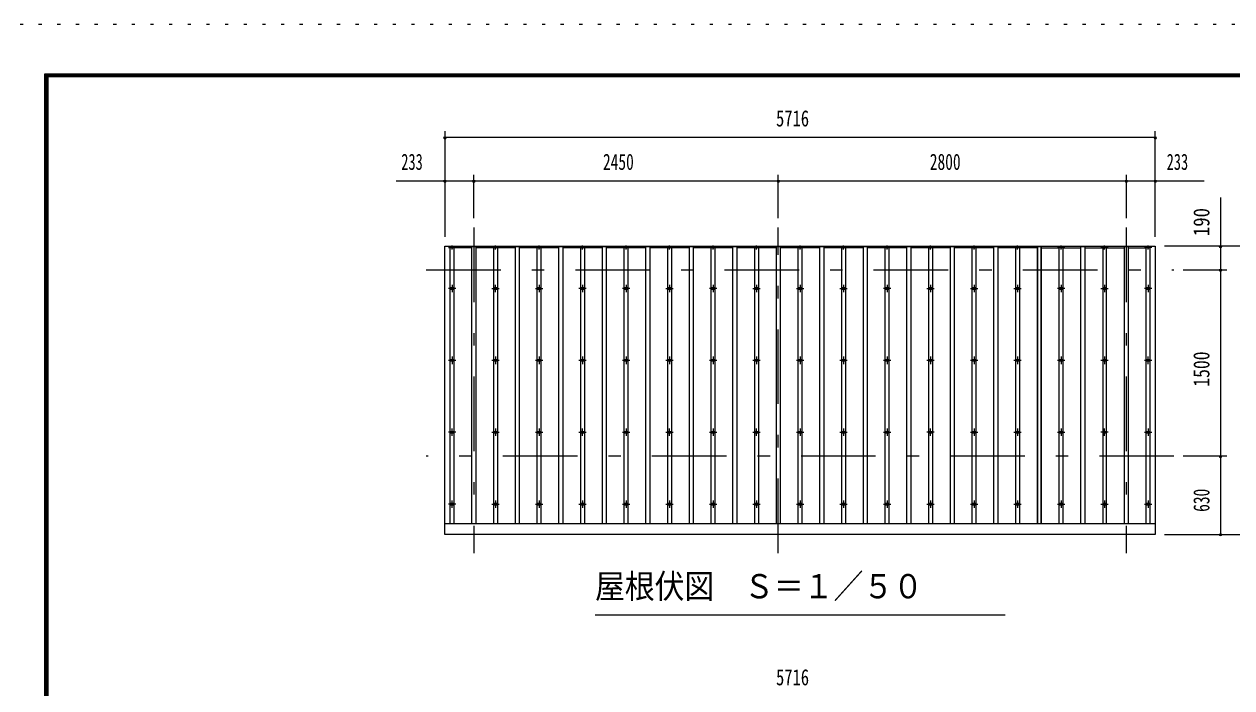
# Model space of a CAD drawing. Units: millimetres, scale not verified. Extents: x -22148 to 22152, y -10500 to 10500.
# Drawn here: x -7215 to 2503, y 5157 to 10500 of the extents above; entities that cross this region are included whole.
import ezdxf
from ezdxf.enums import TextEntityAlignment as Align

# ---------------------------------------------------------------- set-up
doc = ezdxf.new("R2010")
doc.units = ezdxf.units.MM
doc.header["$LTSCALE"] = 50
doc.linetypes.add('USER3', pattern=[24, 12, -5, 2, -5])
doc.linetypes.add('USER5', pattern=[3, 0.5, -2.5])
for name, color, linetype, lineweight in [('0-2_1-0BOLD', 7, 'Continuous', 18), ('0-3_1-2CENTER', 3, 'USER3', 18), ('0-4_1-4THIN', 4, 'Continuous', 18), ('0-5_1-5DIM', 3, 'Continuous', 18), ('0-C_F-F', 5, 'Continuous', 18), ('0-D_F-E_J_ADD', 5, 'USER5', 18)]:
    doc.layers.add(name, color=color, linetype=linetype, lineweight=lineweight)
doc.styles.add('ＭＳ ゴシック', font='')
doc.styles.get('ＭＳ ゴシック').set_extended_font_data('MS Gothic')

msp = doc.modelspace()

# ---------------------------------------------------------------- linework, layer by layer
at = {"layer": '0-2_1-0BOLD'}
for p, q in [((-3789.56, 8712.63), (-3789.56, 6481.37)), ((1846.43, 6481.37), (1846.43, 8712.63)), ((-3829.56, 6481.37), (1886.43, 6481.37))]:
    msp.add_line(p, q, dxfattribs=at)
msp.add_lwpolyline([(-3829.56, 6392.63), (-3829.56, 8712.63), (1886.43, 8712.63), (1886.43, 6392.63)], close=True, dxfattribs=at)
for centre in [(-3771.57, 8372.13), (-3421.57, 8372.13), (-3071.57, 8372.13), (-2721.57, 8372.13), (-2371.57, 8372.13), (-2021.57, 8372.13), (-1671.57, 8372.13), (-1321.57, 8372.13), (-971.57, 8372.13), (-621.57, 8372.13), (-271.57, 8372.13), (78.43, 8372.13), (428.43, 8372.13), (778.43, 8372.13), (1128.43, 8372.13), (1478.43, 8372.13), (1828.43, 8372.13), (-3771.57, 7793.42), (-3421.57, 7793.42), (-3071.57, 7793.42), (-2721.57, 7793.42), (-2371.57, 7793.42), (-2021.57, 7793.42), (-1671.57, 7793.42), (-1321.57, 7793.42), (-971.57, 7793.42), (-621.57, 7793.42), (-271.57, 7793.42), (78.43, 7793.42), (428.43, 7793.42), (778.43, 7793.42), (1128.43, 7793.42), (1478.43, 7793.42), (1828.43, 7793.42), (-3771.57, 7214.7), (-3421.57, 7214.7), (-3071.57, 7214.7), (-2721.57, 7214.7), (-2371.57, 7214.7), (-2021.57, 7214.7), (-1671.57, 7214.7), (-1321.57, 7214.7), (-971.57, 7214.7), (-621.57, 7214.7), (-271.57, 7214.7), (78.43, 7214.7), (428.43, 7214.7), (778.43, 7214.7), (1128.43, 7214.7), (1478.43, 7214.7), (1828.43, 7214.7), (-3771.57, 6635.99), (-3421.57, 6635.99), (-3071.57, 6635.99), (-2721.57, 6635.99), (-2371.57, 6635.99), (-2021.57, 6635.99), (-1671.57, 6635.99), (-1321.57, 6635.99), (-971.57, 6635.99), (-621.57, 6635.99), (-271.57, 6635.99), (78.43, 6635.99), (428.43, 6635.99), (778.43, 6635.99), (1128.43, 6635.99), (1478.43, 6635.99), (1828.43, 6635.99)]:
    msp.add_circle(centre, 10, dxfattribs=at)
for centre, start, end in [((-3771.57, 8691.45), 46.9032, 133.0968), ((-3771.57, 8712.83), 226.9032, 313.0968), ((-3421.57, 8691.45), 46.9032, 133.0968), ((-3421.57, 8712.83), 226.9032, 313.0968), ((-3071.57, 8691.45), 46.9032, 133.0968), ((-3071.57, 8712.83), 226.9032, 313.0968), ((-2721.57, 8691.45), 46.9032, 133.0968), ((-2721.57, 8712.83), 226.9032, 313.0968), ((-2371.57, 8691.45), 46.9032, 133.0968), ((-2371.57, 8712.83), 226.9032, 313.0968), ((-2021.57, 8691.45), 46.9032, 133.0968), ((-2021.57, 8712.83), 226.9032, 313.0968), ((-1671.57, 8691.45), 46.9032, 133.0968), ((-1671.57, 8712.83), 226.9032, 313.0968), ((-1321.57, 8691.45), 46.9032, 133.0968), ((-1321.57, 8712.83), 226.9032, 313.0968), ((-971.57, 8691.45), 46.9032, 133.0968), ((-971.57, 8712.83), 226.9032, 313.0968), ((-621.57, 8691.45), 46.9032, 133.0968), ((-621.57, 8712.83), 226.9032, 313.0968), ((-271.57, 8691.45), 46.9032, 133.0968), ((-271.57, 8712.83), 226.9032, 313.0968), ((78.43, 8691.45), 46.9032, 133.0968), ((78.43, 8712.83), 226.9032, 313.0968), ((428.43, 8691.45), 46.9032, 133.0968), ((428.43, 8712.83), 226.9032, 313.0968), ((778.43, 8691.45), 46.9032, 133.0968), ((778.43, 8712.83), 226.9032, 313.0968), ((1128.43, 8691.45), 46.9032, 133.0968), ((1128.43, 8712.83), 226.9032, 313.0968), ((1478.43, 8691.45), 46.9032, 133.0968), ((1478.43, 8712.83), 226.9032, 313.0968), ((1828.43, 8691.45), 46.9032, 133.0968), ((1828.43, 8712.83), 226.9032, 313.0968)]:
    msp.add_arc(centre, 14.64, start, end, dxfattribs=at)
at = {"layer": '0-3_1-2CENTER'}
for p, q in [((-3596.57, 8862.63), (-3596.57, 6242.63)), ((-1146.57, 6242.63), (-1146.57, 8862.63)), ((1653.44, 8862.63), (1653.44, 6242.63)), ((-3801.57, 8702.14), (-3741.57, 8702.14)), ((-3771.57, 8687.14), (-3771.57, 8717.14)), ((-3391.57, 8702.14), (-3451.57, 8702.14)), ((-3421.57, 8687.14), (-3421.57, 8717.14)), ((-3041.57, 8702.14), (-3101.57, 8702.14)), ((-3071.57, 8687.14), (-3071.57, 8717.14)), ((-2691.57, 8702.14), (-2751.57, 8702.14)), ((-2721.57, 8687.14), (-2721.57, 8717.14)), ((-2401.57, 8702.14), (-2341.57, 8702.14)), ((-2371.57, 8687.14), (-2371.57, 8717.14)), ((-1991.57, 8702.14), (-2051.57, 8702.14)), ((-2021.57, 8687.14), (-2021.57, 8717.14)), ((-1701.57, 8702.14), (-1641.57, 8702.14)), ((-1671.57, 8687.14), (-1671.57, 8717.14)), ((-1291.57, 8702.14), (-1351.57, 8702.14)), ((-1321.57, 8687.14), (-1321.57, 8717.14)), ((-1001.57, 8702.14), (-941.57, 8702.14)), ((-971.57, 8687.14), (-971.57, 8717.14)), ((-591.57, 8702.14), (-651.57, 8702.14)), ((-621.57, 8687.14), (-621.57, 8717.14)), ((-301.57, 8702.14), (-241.57, 8702.14)), ((-271.57, 8687.14), (-271.57, 8717.14)), ((108.43, 8702.14), (48.43, 8702.14)), ((78.43, 8687.14), (78.43, 8717.14)), ((398.43, 8702.14), (458.43, 8702.14)), ((428.43, 8687.14), (428.43, 8717.14)), ((808.43, 8702.14), (748.43, 8702.14)), ((778.43, 8687.14), (778.43, 8717.14)), ((1098.43, 8702.14), (1158.43, 8702.14)), ((1128.43, 8687.14), (1128.43, 8717.14)), ((1508.43, 8702.14), (1448.43, 8702.14)), ((1478.43, 8687.14), (1478.43, 8717.14)), ((1858.43, 8702.14), (1798.43, 8702.14)), ((1828.43, 8687.14), (1828.43, 8717.14)), ((-3979.56, 8522.63), (2036.43, 8522.63)), ((-3741.57, 8372.13), (-3801.57, 8372.13)), ((-3771.57, 8402.13), (-3771.57, 8342.13)), ((-3451.57, 8372.13), (-3391.57, 8372.13)), ((-3421.57, 8342.13), (-3421.57, 8402.13)), ((-3101.57, 8372.13), (-3041.57, 8372.13)), ((-3071.57, 8402.13), (-3071.57, 8342.13)), ((-2691.57, 8372.13), (-2751.57, 8372.13)), ((-2721.57, 8402.13), (-2721.57, 8342.13)), ((-2341.57, 8372.13), (-2401.57, 8372.13)), ((-2371.57, 8402.13), (-2371.57, 8342.13)), ((-2051.57, 8372.13), (-1991.57, 8372.13)), ((-2021.57, 8402.13), (-2021.57, 8342.13)), ((-1641.57, 8372.13), (-1701.57, 8372.13)), ((-1671.57, 8402.13), (-1671.57, 8342.13)), ((-1351.57, 8372.13), (-1291.57, 8372.13)), ((-1321.57, 8402.13), (-1321.57, 8342.13)), ((-1001.57, 8372.13), (-941.57, 8372.13)), ((-971.57, 8402.13), (-971.57, 8342.13)), ((-651.57, 8372.13), (-591.57, 8372.13)), ((-621.57, 8402.13), (-621.57, 8342.13)), ((-241.57, 8372.13), (-301.57, 8372.13)), ((-271.57, 8402.13), (-271.57, 8342.13)), ((48.43, 8372.13), (108.43, 8372.13)), ((78.43, 8402.13), (78.43, 8342.13)), ((398.43, 8372.13), (458.43, 8372.13)), ((428.43, 8402.13), (428.43, 8342.13)), ((748.43, 8372.13), (808.43, 8372.13)), ((778.43, 8402.13), (778.43, 8342.13)), ((1158.43, 8372.13), (1098.43, 8372.13)), ((1128.43, 8402.13), (1128.43, 8342.13)), ((1448.43, 8372.13), (1508.43, 8372.13)), ((1478.43, 8402.13), (1478.43, 8342.13)), ((1858.43, 8372.13), (1798.43, 8372.13)), ((1828.43, 8402.13), (1828.43, 8342.13)), ((-3741.57, 7793.42), (-3801.57, 7793.42)), ((-3771.57, 7823.42), (-3771.57, 7763.42)), ((-3391.57, 7793.42), (-3451.57, 7793.42)), ((-3421.57, 7823.42), (-3421.57, 7763.42)), ((-3041.57, 7793.42), (-3101.57, 7793.42)), ((-3071.57, 7823.42), (-3071.57, 7763.42)), ((-2691.57, 7793.42), (-2751.57, 7793.42)), ((-2721.57, 7823.42), (-2721.57, 7763.42)), ((-2341.57, 7793.42), (-2401.57, 7793.42)), ((-2371.57, 7823.42), (-2371.57, 7763.42)), ((-1991.57, 7793.42), (-2051.57, 7793.42)), ((-2021.57, 7823.42), (-2021.57, 7763.42)), ((-1641.57, 7793.42), (-1701.57, 7793.42)), ((-1671.57, 7823.42), (-1671.57, 7763.42)), ((-1291.57, 7793.42), (-1351.57, 7793.42)), ((-1321.57, 7823.42), (-1321.57, 7763.42)), ((-941.57, 7793.42), (-1001.57, 7793.42)), ((-971.57, 7823.42), (-971.57, 7763.42)), ((-591.57, 7793.42), (-651.57, 7793.42)), ((-621.57, 7823.42), (-621.57, 7763.42)), ((-241.57, 7793.42), (-301.57, 7793.42)), ((-271.57, 7823.42), (-271.57, 7763.42)), ((108.43, 7793.42), (48.43, 7793.42)), ((78.43, 7823.42), (78.43, 7763.42)), ((458.43, 7793.42), (398.43, 7793.42)), ((428.43, 7823.42), (428.43, 7763.42)), ((808.43, 7793.42), (748.43, 7793.42)), ((778.43, 7823.42), (778.43, 7763.42)), ((1158.43, 7793.42), (1098.43, 7793.42)), ((1128.43, 7823.42), (1128.43, 7763.42)), ((1508.43, 7793.42), (1448.43, 7793.42)), ((1478.43, 7823.42), (1478.43, 7763.42)), ((1858.43, 7793.42), (1798.43, 7793.42)), ((1828.43, 7763.42), (1828.43, 7823.42)), ((-3741.57, 7214.7), (-3801.57, 7214.7)), ((-3771.57, 7184.7), (-3771.57, 7244.7)), ((-3451.57, 7214.7), (-3391.57, 7214.7)), ((-3421.57, 7244.7), (-3421.57, 7184.7)), ((-3101.57, 7214.7), (-3041.57, 7214.7)), ((-3071.57, 7244.7), (-3071.57, 7184.7)), ((-2751.57, 7214.7), (-2691.57, 7214.7)), ((-2721.57, 7184.7), (-2721.57, 7244.7)), ((-2401.57, 7214.7), (-2341.57, 7214.7)), ((-2371.57, 7244.7), (-2371.57, 7184.7)), ((-2051.57, 7214.7), (-1991.57, 7214.7)), ((-2021.57, 7184.7), (-2021.57, 7244.7)), ((-1701.57, 7214.7), (-1641.57, 7214.7)), ((-1671.57, 7244.7), (-1671.57, 7184.7)), ((-1351.57, 7214.7), (-1291.57, 7214.7)), ((-1321.57, 7184.7), (-1321.57, 7244.7)), ((-1001.57, 7214.7), (-941.57, 7214.7)), ((-971.57, 7244.7), (-971.57, 7184.7)), ((-651.57, 7214.7), (-591.57, 7214.7)), ((-621.57, 7244.7), (-621.57, 7184.7)), ((-301.57, 7214.7), (-241.57, 7214.7)), ((-271.57, 7244.7), (-271.57, 7184.7)), ((108.43, 7214.7), (48.43, 7214.7)), ((78.43, 7184.7), (78.43, 7244.7)), ((398.43, 7214.7), (458.43, 7214.7)), ((428.43, 7244.7), (428.43, 7184.7)), ((748.43, 7214.7), (808.43, 7214.7)), ((778.43, 7244.7), (778.43, 7184.7)), ((1098.43, 7214.7), (1158.43, 7214.7)), ((1128.43, 7244.7), (1128.43, 7184.7)), ((1508.43, 7214.7), (1448.43, 7214.7)), ((1478.43, 7184.7), (1478.43, 7244.7)), ((1798.43, 7214.7), (1858.43, 7214.7)), ((1828.43, 7244.7), (1828.43, 7184.7)), ((2036.43, 7022.63), (-3979.56, 7022.63)), ((-3741.57, 6635.99), (-3801.57, 6635.99)), ((-3771.57, 6605.99), (-3771.57, 6665.99)), ((-3451.57, 6635.99), (-3391.57, 6635.99)), ((-3421.57, 6665.99), (-3421.57, 6605.99)), ((-3101.57, 6635.99), (-3041.57, 6635.99)), ((-3071.57, 6665.99), (-3071.57, 6605.99)), ((-2751.57, 6635.99), (-2691.57, 6635.99)), ((-2721.57, 6665.99), (-2721.57, 6605.99)), ((-2401.57, 6635.99), (-2341.57, 6635.99)), ((-2371.57, 6665.99), (-2371.57, 6605.99)), ((-2051.57, 6635.99), (-1991.57, 6635.99)), ((-2021.57, 6665.99), (-2021.57, 6605.99)), ((-1701.57, 6635.99), (-1641.57, 6635.99)), ((-1671.57, 6665.99), (-1671.57, 6605.99)), ((-1351.57, 6635.99), (-1291.57, 6635.99)), ((-1321.57, 6665.99), (-1321.57, 6605.99)), ((-1001.57, 6635.99), (-941.57, 6635.99)), ((-971.57, 6665.99), (-971.57, 6605.99)), ((-651.57, 6635.99), (-591.57, 6635.99)), ((-621.57, 6665.99), (-621.57, 6605.99)), ((-301.57, 6635.99), (-241.57, 6635.99)), ((-271.57, 6665.99), (-271.57, 6605.99)), ((48.43, 6635.99), (108.43, 6635.99)), ((78.43, 6665.99), (78.43, 6605.99)), ((398.43, 6635.99), (458.43, 6635.99)), ((428.43, 6665.99), (428.43, 6605.99)), ((748.43, 6635.99), (808.43, 6635.99)), ((778.43, 6665.99), (778.43, 6605.99)), ((1098.43, 6635.99), (1158.43, 6635.99)), ((1128.43, 6665.99), (1128.43, 6605.99)), ((1448.43, 6635.99), (1508.43, 6635.99)), ((1478.43, 6665.99), (1478.43, 6605.99)), ((1798.43, 6635.99), (1858.43, 6635.99)), ((1828.43, 6665.99), (1828.43, 6605.99))]:
    msp.add_line(p, q, dxfattribs=at)
at = {"layer": '0-4_1-4THIN'}
for p, q in [((-3786.57, 8698.39), (-3789.56, 8698.39)), ((-3611.57, 8698.39), (-3756.56, 8698.39)), ((-3436.57, 8698.39), (-3581.56, 8698.39)), ((-3261.56, 8698.39), (-3406.56, 8698.39)), ((-3086.56, 8698.39), (-3231.56, 8698.39)), ((-2911.56, 8698.39), (-3056.56, 8698.39)), ((-2736.56, 8698.39), (-2881.56, 8698.39)), ((-2561.56, 8698.39), (-2706.57, 8698.39)), ((-2386.56, 8698.39), (-2531.56, 8698.39)), ((-2211.56, 8698.39), (-2356.57, 8698.39)), ((-2036.56, 8698.39), (-2181.56, 8698.39)), ((-1861.56, 8698.39), (-2006.57, 8698.39)), ((-1686.56, 8698.39), (-1831.56, 8698.39)), ((-1511.56, 8698.39), (-1656.57, 8698.39)), ((-1336.56, 8698.39), (-1481.56, 8698.39)), ((-1161.56, 8698.39), (-1306.57, 8698.39)), ((-986.56, 8698.39), (-1131.56, 8698.39)), ((-811.56, 8698.39), (-956.57, 8698.39)), ((-636.57, 8698.39), (-781.56, 8698.39)), ((-461.56, 8698.39), (-606.57, 8698.39)), ((-286.57, 8698.39), (-431.56, 8698.39)), ((-111.56, 8698.39), (-256.56, 8698.39)), ((63.44, 8698.39), (-81.56, 8698.39)), ((238.44, 8698.39), (93.44, 8698.39)), ((413.44, 8698.39), (268.44, 8698.39)), ((588.44, 8698.39), (443.44, 8698.39)), ((763.44, 8698.39), (618.44, 8698.39)), ((938.44, 8698.39), (793.43, 8698.39)), ((938.44, 8711.13), (938.44, 6481.37)), ((968.43, 6481.37), (968.43, 8711.13)), ((968.43, 8698.39), (1113.43, 8698.39)), ((1113.43, 6481.37), (1113.43, 8711.13)), ((1143.43, 8698.39), (1288.43, 8698.39)), ((1288.43, 6481.37), (1288.43, 8711.13)), ((1318.43, 8698.39), (1463.43, 8698.39)), ((1463.43, 8711.13), (1463.43, 6481.37)), ((1493.43, 8698.39), (1638.44, 8698.39)), ((1638.43, 6481.37), (1638.43, 8711.13)), ((1668.43, 8698.39), (1813.43, 8698.39)), ((1813.43, 6481.37), (1813.43, 8711.13)), ((1843.43, 8698.39), (1846.43, 8698.39))]:
    msp.add_line(p, q, dxfattribs=at)
for points in [[(-3786.57, 6481.37), (-3786.57, 8711.13), (-3756.56, 8711.13), (-3756.56, 6481.37)], [(-3611.57, 6481.37), (-3611.57, 8711.13), (-3581.56, 8711.13), (-3581.56, 6481.37)], [(-3436.56, 6481.37), (-3436.56, 8711.13), (-3406.56, 8711.13), (-3406.56, 6481.37)], [(-3261.56, 6481.37), (-3261.56, 8711.13), (-3231.56, 8711.13), (-3231.56, 6481.37)], [(-3086.56, 6481.37), (-3086.56, 8711.13), (-3056.56, 8711.13), (-3056.56, 6481.37)], [(-2911.56, 6481.37), (-2911.56, 8711.13), (-2881.56, 8711.13), (-2881.56, 6481.37)], [(-2736.56, 6481.37), (-2736.56, 8711.13), (-2706.57, 8711.13), (-2706.57, 6481.37)], [(-2561.56, 6481.37), (-2561.56, 8711.13), (-2531.56, 8711.13), (-2531.56, 6481.37)], [(-2386.56, 6481.37), (-2386.56, 8711.13), (-2356.57, 8711.13), (-2356.57, 6481.37)], [(-2211.56, 6481.37), (-2211.56, 8711.13), (-2181.56, 8711.13), (-2181.56, 6481.37)], [(-2036.56, 6481.37), (-2036.56, 8711.13), (-2006.57, 8711.13), (-2006.57, 6481.37)], [(-1861.56, 6481.37), (-1861.56, 8711.13), (-1831.56, 8711.13), (-1831.56, 6481.37)], [(-1686.56, 6481.37), (-1686.56, 8711.13), (-1656.57, 8711.13), (-1656.57, 6481.37)], [(-1511.56, 6481.37), (-1511.56, 8711.13), (-1481.56, 8711.13), (-1481.56, 6481.37)], [(-1336.56, 6481.37), (-1336.56, 8711.13), (-1306.57, 8711.13), (-1306.57, 6481.37)], [(-1161.56, 6481.37), (-1161.56, 8711.13), (-1131.56, 8711.13), (-1131.56, 6481.37)], [(-986.56, 6481.37), (-986.56, 8711.13), (-956.57, 8711.13), (-956.57, 6481.37)], [(-811.56, 6481.37), (-811.56, 8711.13), (-781.56, 8711.13), (-781.56, 6481.37)], [(-636.57, 6481.37), (-636.57, 8711.13), (-606.57, 8711.13), (-606.57, 6481.37)], [(-461.56, 6481.37), (-461.56, 8711.13), (-431.56, 8711.13), (-431.56, 6481.37)], [(-286.56, 6481.37), (-286.56, 8711.13), (-256.56, 8711.13), (-256.56, 6481.37)], [(-111.56, 6481.37), (-111.56, 8711.13), (-81.56, 8711.13), (-81.56, 6481.37)], [(63.44, 6481.37), (63.44, 8711.13), (93.44, 8711.13), (93.44, 6481.37)], [(238.44, 6481.37), (238.44, 8711.13), (268.44, 8711.13), (268.44, 6481.37)], [(413.44, 6481.37), (413.44, 8711.13), (443.44, 8711.13), (443.44, 6481.37)], [(588.44, 6481.37), (588.44, 8711.13), (618.44, 8711.13), (618.44, 6481.37)], [(763.44, 6481.37), (763.44, 8711.13), (793.43, 8711.13), (793.43, 6481.37)], [(938.43, 6481.37), (938.43, 8711.13), (968.44, 8711.13), (968.44, 6481.37)], [(1113.43, 8711.13), (1143.43, 8711.13), (1143.43, 6481.37)], [(1288.43, 8711.13), (1318.43, 8711.13), (1318.43, 6481.37)], [(1493.43, 6481.37), (1493.43, 8711.13), (1463.43, 8711.13)], [(1638.43, 8711.13), (1668.43, 8711.13), (1668.43, 6481.37)], [(1813.43, 8711.13), (1843.43, 8711.13), (1843.43, 6481.37)]]:
    msp.add_lwpolyline(points, dxfattribs=at)
at = {"layer": '0-5_1-5DIM'}
for p, q in [((-3829.56, 9637.63), (-3829.56, 8787.63)), ((1886.43, 8787.63), (1886.43, 9637.63)), ((-3819.56, 9587.63), (-3839.56, 9587.63)), ((1886.43, 9587.63), (-3829.56, 9587.63)), ((1896.43, 9587.63), (1876.43, 9587.63)), ((-4222.06, 9237.63), (2278.93, 9237.63)), ((-3819.56, 9237.63), (-3839.56, 9237.63)), ((-3586.57, 9237.63), (-3606.57, 9237.63)), ((-3596.57, 8937.63), (-3596.57, 9287.63)), ((-1136.57, 9237.63), (-1156.57, 9237.63)), ((-1146.57, 8937.63), (-1146.57, 9287.63)), ((1663.43, 9237.63), (1643.43, 9237.63)), ((1653.44, 9287.63), (1653.44, 8937.63)), ((1896.43, 9237.63), (1876.43, 9237.63)), ((2411.43, 9105.13), (2411.43, 6392.63)), ((2811.43, 8712.63), (1961.43, 8712.63)), ((2421.43, 8712.63), (2401.43, 8712.63)), ((2111.43, 8522.63), (2461.43, 8522.63)), ((2421.43, 8522.63), (2401.43, 8522.63)), ((2461.43, 7022.63), (2111.43, 7022.63)), ((2421.43, 7022.63), (2401.43, 7022.63)), ((1961.43, 6392.63), (2811.43, 6392.63)), ((2421.43, 6392.63), (2401.43, 6392.63)), ((678.44, 5742.63), (-2621.56, 5742.63))]:
    msp.add_line(p, q, dxfattribs=at)
for centre in [(-3829.56, 9587.63), (1886.43, 9587.63), (-3829.56, 9237.63), (-3596.57, 9237.63), (-1146.57, 9237.63), (1653.43, 9237.63), (1886.43, 9237.63), (2411.43, 8712.63), (2411.43, 8522.63), (2411.43, 7022.63), (2411.43, 6392.63)]:
    msp.add_arc(centre, 10, 180, 0, dxfattribs=at)
at = {"layer": '0-C_F-F'}
for points in [[(21651.87, -10000), (-7048.13, -10000), (-7048.13, 10100), (21651.87, 10100)], [(21649.37, -9997.5), (-7045.63, -9997.5), (-7045.63, 10097.5), (21649.37, 10097.5)], [(21646.87, -9995), (21646.87, 10095), (-7043.13, 10095), (-7043.13, -9995)], [(21644.37, -9992.5), (-7040.63, -9992.5), (-7040.63, 10092.5), (21644.37, 10092.5)], [(21641.87, -9990), (21641.87, 10090), (-7038.13, 10090), (-7038.13, -9990)], [(21639.37, -9987.5), (-7035.63, -9987.5), (-7035.63, 10087.5), (21639.37, 10087.5)], [(21636.87, -9985), (21636.87, 10085), (-7033.13, 10085), (-7033.13, -9985)], [(21634.37, -9982.5), (-7030.63, -9982.5), (-7030.63, 10082.5), (21634.37, 10082.5)], [(21631.87, -9980), (-7028.13, -9980), (-7028.13, 10080), (21631.87, 10080)], [(21629.37, -9977.5), (-7025.63, -9977.5), (-7025.63, 10077.5), (21629.37, 10077.5)], [(21626.87, -9975), (21626.87, 10075), (-7023.12, 10075), (-7023.12, -9975)]]:
    msp.add_lwpolyline(points, close=True, dxfattribs=at)
at = {"layer": '0-D_F-E_J_ADD'}
msp.add_lwpolyline([(22151.87, -10500), (-7548.13, -10500), (-7548.13, 10500), (22151.87, 10500)], close=True, dxfattribs=at)

# ---------------------------------------------------------------- texts
at = {"layer": '0-5_1-5DIM', "color": 7, "style": 'ＭＳ ゴシック'}
for s, height, width, p in [('5716', 130.2, 0.75, (-1164.98, 9637.63)), ('233', 130.2, 0.65, (-4180.24, 9287.63)), ('2450', 130.2, 0.7, (-2557.58, 9287.63)), ('2800', 130.2, 0.7, (72.16, 9287.63)), ('233', 130.2, 0.65, (1978.26, 9287.63)), ('屋根伏図\u3000Ｓ＝１／５０', 195.4, 0.9, (-2621.56, 5819.27)), ('5716', 130.2, 0.75, (-1164.98, 5138.68))]:
    msp.add_text(s, height=height, dxfattribs=dict(at, width=width)).set_placement(p, align=Align.BOTTOM_LEFT)
for s, width, p in [('190', 0.85, (2361.43, 8793.81)), ('1500', 0.8, (2361.43, 7581.65)), ('630', 0.7, (2361.43, 6573.92))]:
    msp.add_text(s, height=130.2, rotation=90, dxfattribs=dict(at, width=width)).set_placement(p, align=Align.BOTTOM_LEFT)

doc.saveas('drawing.dxf')
